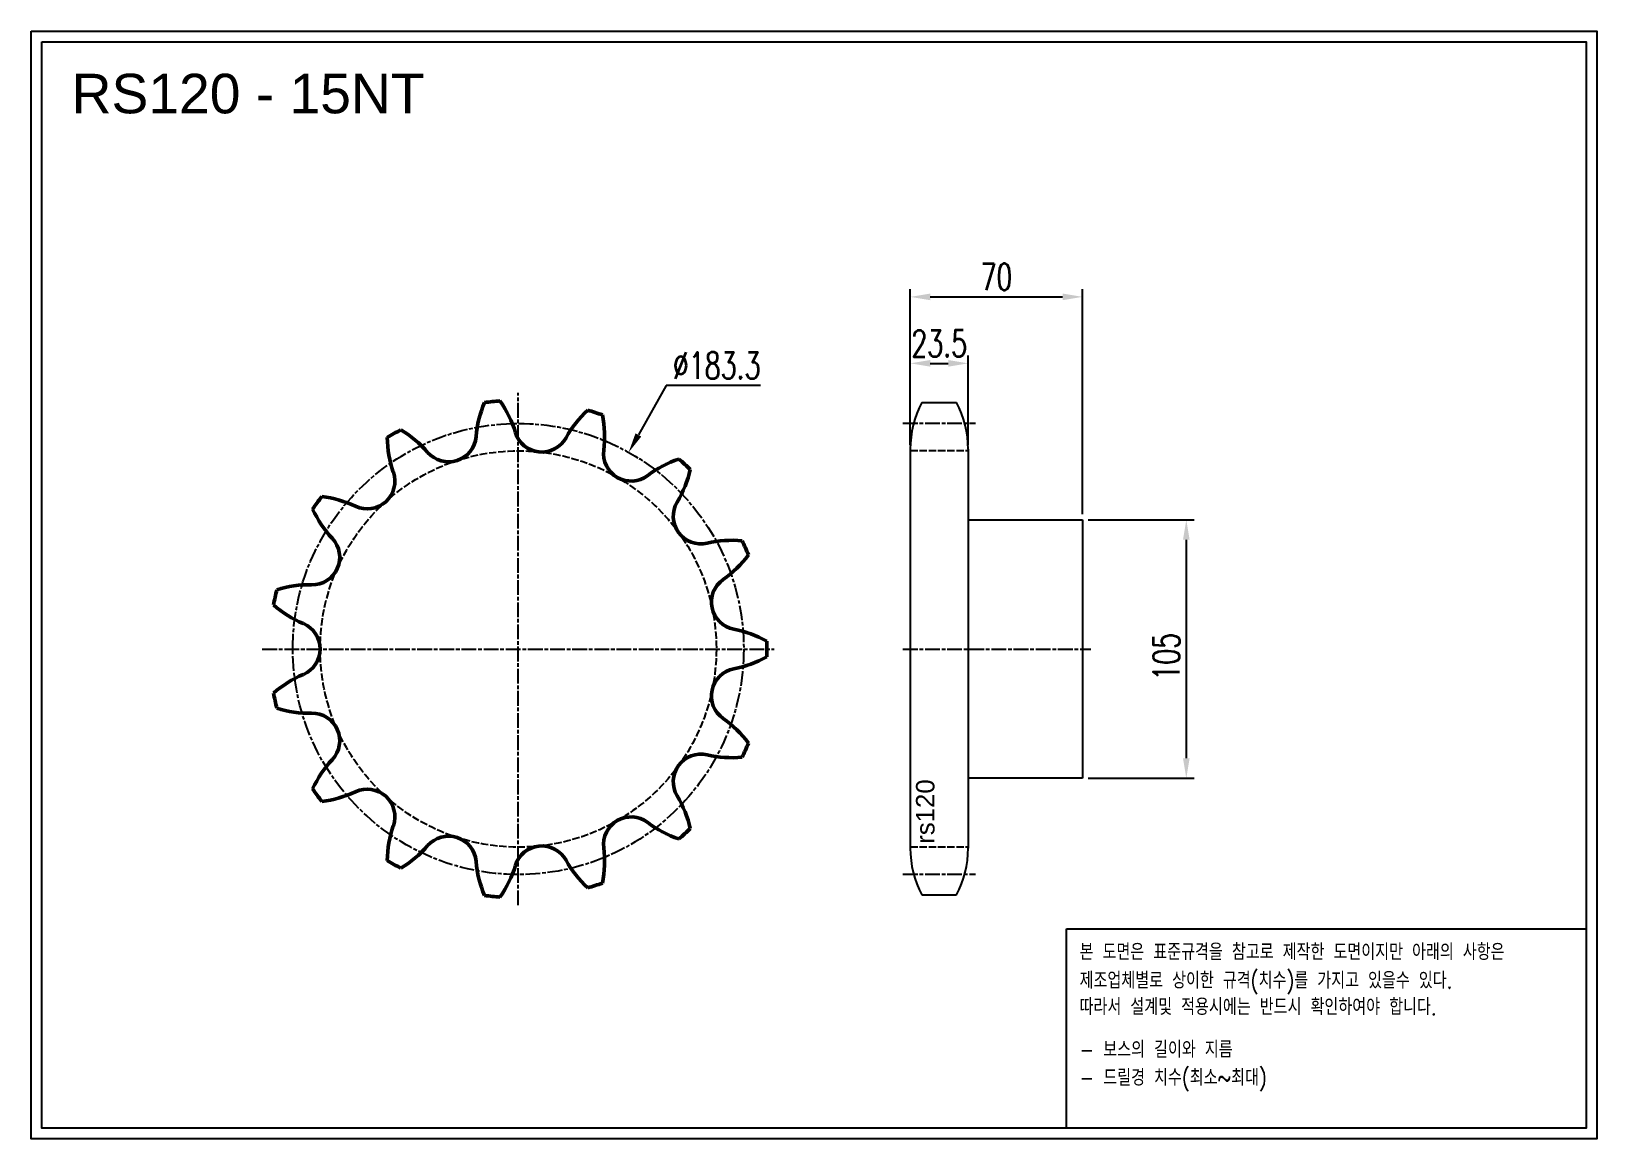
# Model space of a CAD drawing. Header units: millimetres. Extents: x -64794 to -64158, y 39429 to 39879.
import ezdxf

# ---------------------------------------------------------------- set-up
doc = ezdxf.new("R2010")
doc.units = ezdxf.units.MM
for name, pattern in [('AM_ISO02W050', [7.5, 6, -1.5]), ('AM_ISO02W050x2', [3.75, 3, -0.75]), ('AM_ISO08W050', [18, 12, -1.5, 3, -1.5]), ('AM_ISO08W050x2', [9, 6, -0.75, 1.5, -0.75])]:
    doc.linetypes.add(name, pattern=pattern)
for name, color, linetype, lineweight in [('AM_0N', 7, 'Continuous', 50), ('AM_3N', 6, 'AM_ISO02W050', 25), ('AM_7', 4, 'AM_ISO08W050', 25), ('AM_7N', 4, 'AM_ISO08W050', 25)]:
    doc.layers.add(name, color=color, linetype=linetype, lineweight=lineweight)
doc.layers.add('S-DIM', color=7, linetype='Continuous')
doc.styles.add('HAN', font='ROMANS.shx', dxfattribs={"width": 0.7, "bigfont": 'whgtxt.shx'})
doc.styles.add('HSG', font='SIMPLEX.shx', dxfattribs={"width": 0.7, "bigfont": 'HSG.shx'})
doc.styles.get("Standard").update_dxf_attribs({"font": 'arial.ttf'})
doc.dimstyles.new('APP23', dxfattribs={"dimscale": 4.5, "dimtxt": 2.4, "dimasz": 1.8, "dimexe": 0.7, "dimexo": 0.5, "dimgap": 0.6, "dimtad": 1, "dimtoh": 1, "dimdec": 1, "dimrnd": 0.01, "dimzin": 9, "dimdsep": 46, "dimtxsty": 'HSG', "dimcen": 0, "dimclrd": 1, "dimclre": 1, "dimclrt": 256, "dimazin": 2, "dimtp": 1, "dimtm": 1, "dimtfac": 0.5, "dimtdec": 1, "dimtix": 1, "dimtofl": 0, "dimtmove": 0, "dimatfit": 3, "dimfxl": 0, "dimtvp": 1, "dimtolj": 2, "dimlwd": -1, "dimlwe": -1, "dimarcsym": 0})

# ---------------------------------------------------------------- blocks, each defined once
blk = doc.blocks.new('*D1')
at = {"layer": 'Defpoints', "color": 0, "transparency": 16777216}
for p in [(-64366.59, 39680.58), (-64366.59, 39575.58), (-64324.42, 39575.58)]:
    blk.add_point(p, dxfattribs=at)
at = {"layer": 'S-DIM', "color": 1, "transparency": 16777216}
for p, q in [((-64364.34, 39680.58), (-64321.27, 39680.58)), ((-64324.42, 39672.48), (-64324.42, 39583.68)), ((-64364.34, 39575.58), (-64321.27, 39575.58))]:
    blk.add_line(p, q, dxfattribs=at)
for points in [[(-64325.77, 39672.48), (-64323.07, 39672.48), (-64324.42, 39680.58)], [(-64325.77, 39583.68), (-64323.07, 39583.68), (-64324.42, 39575.58)]]:
    blk.add_solid(points, dxfattribs=at)
at = {"layer": 'S-DIM', "transparency": 16777216, "insert": (-64332.52, 39624.93), "char_height": 10.8, "attachment_point": 5, "rotation": 90, "style": 'HSG'}
blk.add_mtext('\\A2;105', dxfattribs=at)
blk = doc.blocks.new('*D2')
at = {"layer": 'Defpoints', "color": 0, "transparency": 16777216}
for p in [(-64551.07, 39707.97), (-64640.8, 39548.19)]:
    blk.add_point(p, dxfattribs=at)
at = {"layer": 'S-DIM', "color": 1, "transparency": 16777216}
for p, q in [((-64535.8, 39735.17), (-64547.1, 39715.03)), ((-64497.46, 39735.17), (-64535.8, 39735.17))]:
    blk.add_line(p, q, dxfattribs=at)
blk.add_solid([(-64548.28, 39715.69), (-64545.93, 39714.37), (-64551.07, 39707.97)], dxfattribs=at)
at = {"layer": 'S-DIM', "transparency": 16777216, "insert": (-64515.28, 39743.27), "char_height": 10.8, "attachment_point": 5, "style": 'HSG'}
blk.add_mtext('\\A2;∅183.3', dxfattribs=at)
blk = doc.blocks.new('*D3')
at = {"layer": 'Defpoints', "color": 0, "transparency": 16777216}
for p in [(-64413.09, 39744.13), (-64436.59, 39708.7), (-64413.09, 39708.7)]:
    blk.add_point(p, dxfattribs=at)
at = {"layer": 'S-DIM', "color": 1, "transparency": 16777216}
for p, q in [((-64436.59, 39710.95), (-64436.59, 39747.28)), ((-64413.09, 39710.95), (-64413.09, 39747.28)), ((-64428.49, 39744.13), (-64421.19, 39744.13))]:
    blk.add_line(p, q, dxfattribs=at)
for points in [[(-64428.49, 39745.48), (-64428.49, 39742.78), (-64436.59, 39744.13)], [(-64421.19, 39745.48), (-64421.19, 39742.78), (-64413.09, 39744.13)]]:
    blk.add_solid(points, dxfattribs=at)
at = {"layer": 'S-DIM', "transparency": 16777216, "insert": (-64424.84, 39752.23), "char_height": 10.8, "attachment_point": 5, "style": 'HSG'}
blk.add_mtext('\\A2;23.5', dxfattribs=at)
blk = doc.blocks.new('*D4')
at = {"layer": 'Defpoints', "color": 0, "transparency": 16777216}
for p in [(-64366.59, 39771.13), (-64436.59, 39708.7), (-64366.59, 39680.58)]:
    blk.add_point(p, dxfattribs=at)
at = {"layer": 'S-DIM', "color": 1, "transparency": 16777216}
for p, q in [((-64436.59, 39710.95), (-64436.59, 39774.28)), ((-64428.49, 39771.13), (-64374.69, 39771.13)), ((-64366.59, 39682.83), (-64366.59, 39774.28))]:
    blk.add_line(p, q, dxfattribs=at)
for points in [[(-64428.49, 39772.48), (-64428.49, 39769.78), (-64436.59, 39771.13)], [(-64374.69, 39772.48), (-64374.69, 39769.78), (-64366.59, 39771.13)]]:
    blk.add_solid(points, dxfattribs=at)
at = {"layer": 'S-DIM', "transparency": 16777216, "insert": (-64401.59, 39779.23), "char_height": 10.8, "attachment_point": 5, "style": 'HSG'}
blk.add_mtext('\\A2;70', dxfattribs=at)
blk = doc.blocks.new('notice1')
at = {"color": 4}
blk.add_lwpolyline([(-22142.12, 1735.9), (-22053.8, 1735.9), (-22053.8, 1702.07), (-22142.12, 1702.07)], close=True, dxfattribs=at)
at = {"color": 4, "style": 'HAN', "width": 0.8}
for s, p in [('본 도면은 표준규격을 참고로 제작한 도면이지만 아래의 사항은', (-22139.9, 1730.62)), ('제조업체별로 상이한 규격(치수)를 가지고 있을수 있다.', (-22139.9, 1725.78)), ('따라서 설계및 적용시에는 반드시 확인하여야 합니다.', (-22139.9, 1721.28)), ('- 보스의 길이와 지름', (-22139.9, 1714.03)), ('- 드릴경 치수(최소~최대)', (-22139.9, 1709.27))]:
    blk.add_text(s, height=2.7949, dxfattribs=at).set_placement(p)

msp = doc.modelspace()

# ---------------------------------------------------------------- linework, layer by layer
for p, q in [((-64431.86, 39728.23), (-64417.83, 39728.23)), ((-64436.59, 39709.23), (-64436.59, 39547.15)), ((-64413.09, 39709.23), (-64413.09, 39547.15)), ((-64413.09, 39680.58), (-64366.59, 39680.58)), ((-64366.59, 39680.58), (-64366.59, 39575.58)), ((-64366.59, 39575.58), (-64413.09, 39575.58)), ((-64431.86, 39528.15), (-64417.83, 39528.15))]:
    msp.add_line(p, q)
for points in [[(-64793.85, 39879.01), (-64157.62, 39879.01), (-64157.62, 39429.15), (-64793.85, 39429.15)], [(-64789.57, 39874.73), (-64161.9, 39874.73), (-64161.9, 39433.43), (-64789.57, 39433.43)]]:
    msp.add_lwpolyline(points, close=True)
for centre, start, end in [((-64396.09, 39709.23), 152.02179, 180), ((-64453.59, 39709.23), 0, 27.97821), ((-64396.09, 39547.15), 180, 207.97821), ((-64453.59, 39547.15), 332.02179, 0)]:
    msp.add_arc(centre, 40.5, start, end)
at = {"layer": 'AM_0N'}
for centre, radius, start, end in [((-64567.92, 39710.4), 45.35, 156.8824, 175), ((-64595.93, 39628.08), 101.05, 94.2107, 97.7893), ((-64640.45, 39702.77), 45.35, 17, 35.1176), ((-64536.86, 39691.89), 45.35, 132.8824, 151), ((-64595.93, 39628.08), 101.05, 70.2107, 73.7893), ((-64606.22, 39714.42), 45.35, 353, 11.1176), ((-64595.93, 39628.08), 101.05, 118.2107, 121.7893), ((-64603.83, 39714.67), 45.35, 180.8824, 199), ((-64666.98, 39678.21), 45.35, 41, 59.1176), ((-64624.28, 39715.33), 11.23, 221, 355), ((-64586.35, 39719.31), 11.23, 197, 331), ((-64550.07, 39707.53), 11.23, 173, 307), ((-64516.02, 39662.34), 45.35, 108.8824, 127), ((-64570.21, 39711.14), 45.35, 329, 347.1176), ((-64595.93, 39628.08), 101.05, 46.2107, 49.7893), ((-64657.32, 39696.25), 11.23, 245, 19), ((-64595.93, 39628.08), 101.05, 142.2107, 145.7893), ((-64681.23, 39644.98), 45.35, 65, 83.1176), ((-64638.36, 39703.98), 45.35, 204.8824, 223), ((-64521.72, 39682), 11.23, 149, 283), ((-64679.74, 39665.39), 11.23, 269, 43), ((-64508.99, 39626.88), 45.35, 84.8824, 103), ((-64595.93, 39628.08), 101.05, 22.2107, 25.7893), ((-64538.65, 39693.5), 45.35, 305, 323.1176), ((-64595.93, 39628.08), 101.05, 166.2107, 169.7893), ((-64680.73, 39608.83), 45.35, 89, 107.1176), ((-64506.2, 39647.15), 11.23, 125, 259), ((-64665.57, 39680.16), 45.35, 228.8824, 247), ((-64687.67, 39628.08), 11.23, 293, 67), ((-64517, 39591.62), 45.35, 60.8824, 79), ((-64595.93, 39628.08), 101.05, 358.2107, 1.7893), ((-64517, 39664.54), 45.35, 281, 299.1176), ((-64506.2, 39609.01), 11.23, 101, 235), ((-64665.57, 39576), 45.35, 113, 131.1176), ((-64595.93, 39628.08), 101.05, 190.2107, 193.7893), ((-64680.73, 39647.33), 45.35, 252.8824, 271), ((-64679.74, 39590.77), 11.23, 317, 91), ((-64538.65, 39562.66), 45.35, 36.8824, 55), ((-64595.93, 39628.08), 101.05, 334.2107, 337.7893), ((-64638.36, 39552.18), 45.35, 137, 155.1176), ((-64521.72, 39574.16), 11.23, 77, 211), ((-64508.99, 39629.28), 45.35, 257, 275.1176), ((-64595.93, 39628.08), 101.05, 214.2107, 217.7893), ((-64681.23, 39611.18), 45.35, 276.8824, 295), ((-64657.32, 39559.91), 11.23, 341, 115), ((-64570.21, 39545.02), 45.35, 12.8824, 31), ((-64603.83, 39541.49), 45.35, 161, 179.1176), ((-64550.07, 39548.63), 11.23, 53, 187), ((-64516.02, 39593.82), 45.35, 233, 251.1176), ((-64595.93, 39628.08), 101.05, 310.2107, 313.7893), ((-64624.28, 39540.83), 11.23, 5, 139), ((-64595.93, 39628.08), 101.05, 238.2107, 241.7893), ((-64666.98, 39577.95), 45.35, 300.8824, 319), ((-64586.35, 39536.85), 11.23, 29, 163), ((-64536.86, 39564.27), 45.35, 209, 227.1176), ((-64606.22, 39541.74), 45.35, 348.8824, 7), ((-64567.92, 39545.76), 45.35, 185, 203.1176), ((-64640.45, 39553.39), 45.35, 324.8824, 343), ((-64595.93, 39628.08), 101.05, 286.2107, 289.7893), ((-64595.93, 39628.08), 101.05, 262.2107, 265.7893)]:
    msp.add_arc(centre, radius, start, end, dxfattribs=at)
at = {"layer": 'AM_3N', "linetype": 'AM_ISO02W050x2'}
for p, q in [((-64436.59, 39708.7), (-64413.09, 39708.7)), ((-64436.59, 39547.68), (-64413.09, 39547.68))]:
    msp.add_line(p, q, dxfattribs=at)
msp.add_circle((-64595.93, 39628.08), 80.51, dxfattribs=at)
at = {"layer": 'AM_7', "linetype": 'AM_ISO08W050x2'}
for p, q in [((-64439.59, 39719.82), (-64410.09, 39719.82)), ((-64439.59, 39628.08), (-64363.16, 39628.08)), ((-64439.59, 39536.57), (-64410.09, 39536.57))]:
    msp.add_line(p, q, dxfattribs=at)
msp.add_circle((-64595.93, 39628.08), 91.63, dxfattribs=at)
at = {"layer": 'AM_7N', "linetype": 'AM_ISO08W050x2'}
for p, q in [((-64595.93, 39524.03), (-64595.93, 39732.13)), ((-64699.99, 39628.08), (-64491.88, 39628.08))]:
    msp.add_line(p, q, dxfattribs=at)

# ---------------------------------------------------------------- block references
at = {"xscale": 2.3911759872, "yscale": 2.3911759872, "zscale": 2.3911759872}
msp.add_blockref('notice1', (-11427.39, 35363.49), dxfattribs=at)

# ---------------------------------------------------------------- texts
msp.add_text('RS120 - 15NT', height=16.0665).set_placement((-64777.46, 39845.7))
at = {"insert": (-64434.28, 39548.94), "char_height": 7.5, "attachment_point": 1, "rotation": 90}
msp.add_mtext_dynamic_manual_height_columns('rs120', width=80.6418, gutter_width=37.5, heights=[0], dxfattribs=at)

# ---------------------------------------------------------------- dimensions: what is measured, and where the dimension line sits
at = {"layer": 'S-DIM'}
dim = msp.add_linear_dim(base=(-64366.59, 39771.13), p1=(-64436.59, 39708.7), p2=(-64366.59, 39680.58), dimstyle='APP23', dxfattribs=at)
dim.commit()
dim.dimension.update_dxf_attribs({"geometry": '*D4', "text_midpoint": (-64401.59, 39779.23)})
dim = msp.add_linear_dim(base=(-64413.09, 39744.13), p1=(-64436.59, 39708.7), p2=(-64413.09, 39708.7), dimstyle='APP23', dxfattribs=at)
dim.commit()
dim.dimension.update_dxf_attribs({"geometry": '*D3', "text_midpoint": (-64424.84, 39744.13), "dimtype": 128})
dim = msp.add_diameter_dim_2p(p1=(-64640.8, 39548.19), p2=(-64551.07, 39707.97), dimstyle='APP23', dxfattribs=at)
dim.commit()
dim.dimension.update_dxf_attribs({"geometry": '*D2', "text_midpoint": (-64515.28, 39735.17), "dimtype": 131})
dim = msp.add_linear_dim(base=(-64324.42, 39575.58), p1=(-64366.59, 39680.58), p2=(-64366.59, 39575.58), angle=90, dimstyle='APP23', dxfattribs=at)
dim.commit()
dim.dimension.update_dxf_attribs({"geometry": '*D1', "text_midpoint": (-64324.42, 39624.93), "dimtype": 128})

doc.saveas('drawing.dxf')
